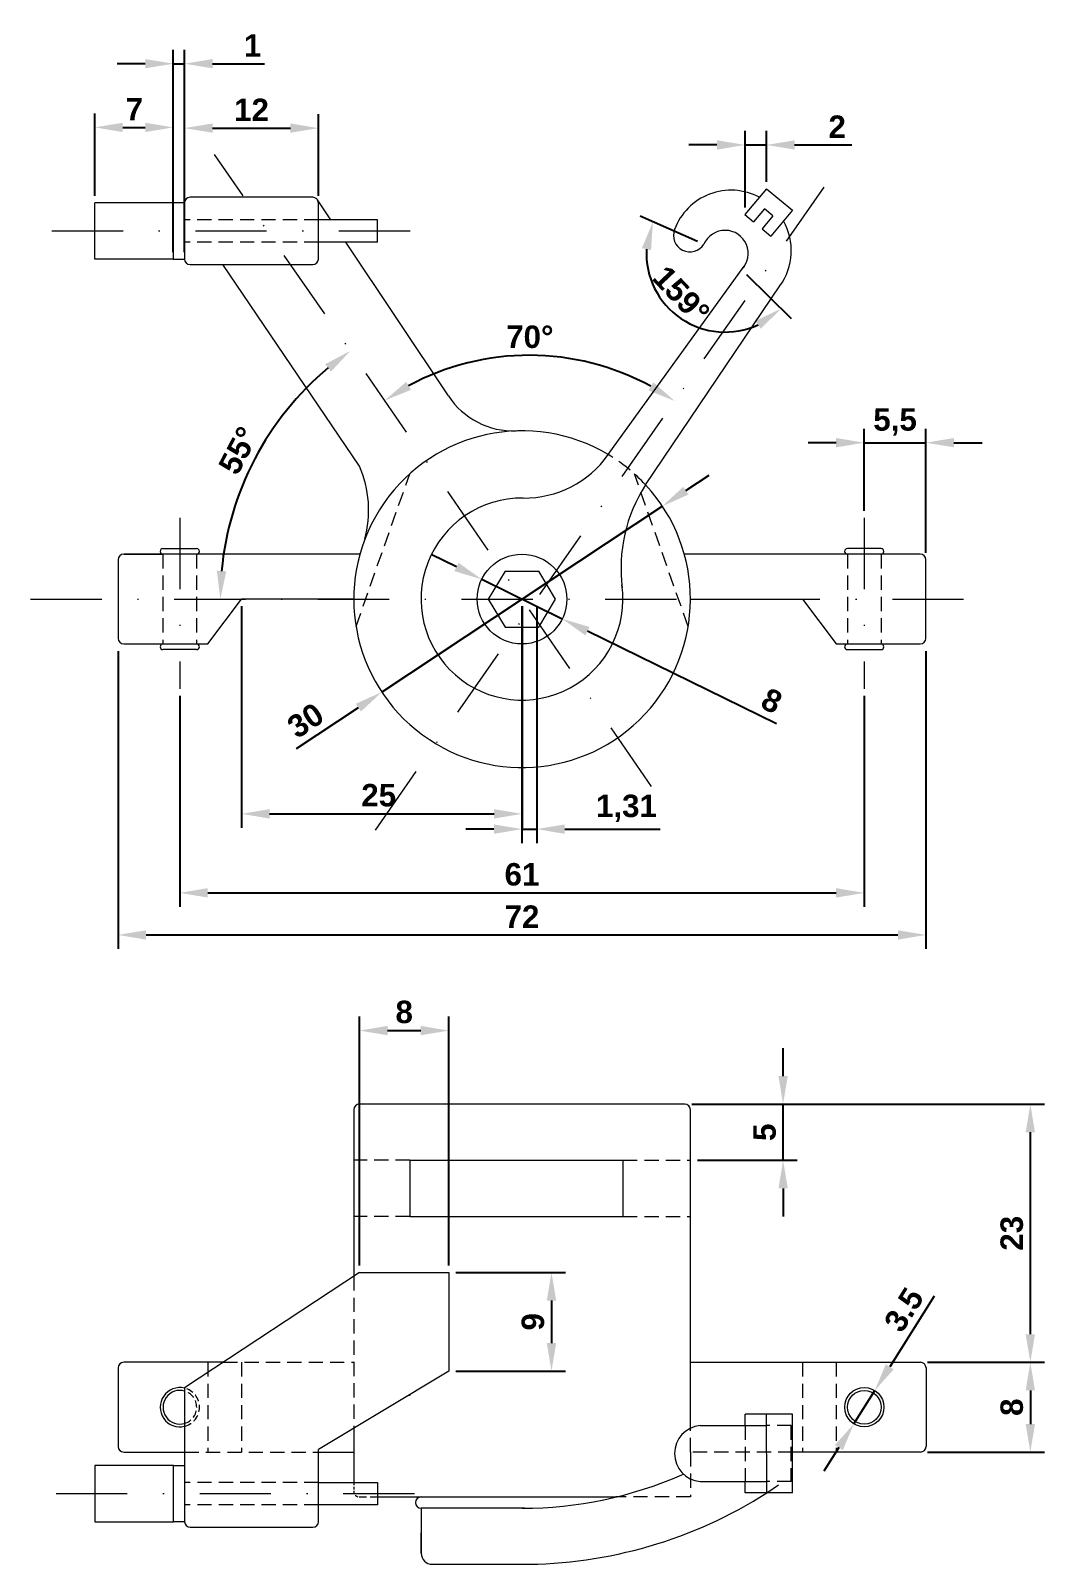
# Model space of a CAD drawing. Header units: millimetres. Extents: x 0 to 166, y 0 to 137.
# Drawn here: x 0 to 90.3, y 0 to 136.7 of the extents above; entities that cross this region are included whole.
import ezdxf

# ---------------------------------------------------------------- set-up
doc = ezdxf.new("R2010")
doc.units = ezdxf.units.MM
doc.linetypes.add('TRAZO_Y_PUNTO', pattern=[25.4, 12.7, -6.35, 0, -6.35])
doc.linetypes.add('TRAZOS', pattern=[19.05, 12.7, -6.35])
for name, color, linetype, lineweight in [('01_Contornos', 7, 'Continuous', 20), ('02_Ocultas', 4, 'TRAZOS', 20), ('03_Ejes', 1, 'TRAZO_Y_PUNTO', 18), ('04_Cotas', 3, 'Continuous', 18)]:
    doc.layers.add(name, color=color, linetype=linetype, lineweight=lineweight)
doc.styles.add('EstiloCota', font='arialbd.ttf', dxfattribs={"height": 2})
doc.dimstyles.new('CotasUNE', dxfattribs={"dimtxt": 2, "dimasz": 2.5, "dimexe": 1.25, "dimexo": 0.625, "dimtad": 1, "dimtxsty": 'EstiloCota', "dimcen": 2.5, "dimclrd": 256, "dimclrt": 256, "dimadec": 0, "dimazin": 0, "dimtfac": 1, "dimtmove": 0, "dimatfit": 3, "dimfxl": 1, "dimarcsym": 0})

# ---------------------------------------------------------------- blocks, each defined once
blk = doc.blocks.new('*D1')
at = {"layer": '04_Cotas', "lineweight": -2, "transparency": 16777216}
for p, q in [((58.39, 95.67), (60.47, 97.05)), ((56.31, 94.29), (31.29, 77.72)), ((23.7, 72.68), (29.21, 76.34))]:
    blk.add_line(p, q, dxfattribs=at)
at = {"layer": '04_Cotas', "lineweight": 20, "transparency": 16777216}
for points in [[(58.16, 96.01), (58.62, 95.32), (56.31, 94.29)], [(28.98, 76.68), (29.44, 75.99), (31.29, 77.72)]]:
    blk.add_solid(points, dxfattribs=at)
at = {"layer": 'Defpoints', "color": 0, "lineweight": 20, "transparency": 16777216}
for p in [(56.31, 94.29), (31.29, 77.72)]:
    blk.add_point(p, dxfattribs=at)
at = {"layer": '04_Cotas', "transparency": 16777216, "insert": (24.5, 75.19), "char_height": 2, "attachment_point": 5, "rotation": 33.5251, "style": 'EstiloCota'}
blk.add_mtext('30', dxfattribs=at)
blk = doc.blocks.new('*D2')
at = {"layer": '04_Cotas', "lineweight": -2, "transparency": 16777216}
for p, q in [((37.95, 88.87), (35.71, 89.97)), ((40.2, 87.77), (47.38, 84.25)), ((66.48, 74.9), (49.63, 83.15))]:
    blk.add_line(p, q, dxfattribs=at)
at = {"layer": '04_Cotas', "lineweight": 20, "transparency": 16777216}
for points in [[(38.14, 89.24), (37.77, 88.49), (40.2, 87.77)], [(49.81, 83.52), (49.44, 82.77), (47.38, 84.25)]]:
    blk.add_solid(points, dxfattribs=at)
at = {"layer": 'Defpoints', "color": 0, "lineweight": 20, "transparency": 16777216}
for p in [(40.2, 87.77), (47.38, 84.25)]:
    blk.add_point(p, dxfattribs=at)
at = {"layer": '04_Cotas', "transparency": 16777216, "insert": (66.05, 76.94), "char_height": 2, "attachment_point": 5, "rotation": 333.9035, "style": 'EstiloCota'}
blk.add_mtext('8', dxfattribs=at)
blk = doc.blocks.new('*D3')
at = {"layer": '04_Cotas', "color": 0, "lineweight": -2, "transparency": 16777216}
for p, q in [((13.71, 121.93), (13.71, 129.22)), ((25.65, 121.93), (25.65, 129.22))]:
    blk.add_line(p, q, dxfattribs=at)
at = {"layer": '04_Cotas', "lineweight": -2, "transparency": 16777216}
blk.add_line((16.21, 127.97), (23.15, 127.97), dxfattribs=at)
at = {"layer": '04_Cotas', "lineweight": 20, "transparency": 16777216}
for points in [[(16.21, 128.39), (16.21, 127.56), (13.71, 127.97)], [(23.15, 128.39), (23.15, 127.56), (25.65, 127.97)]]:
    blk.add_solid(points, dxfattribs=at)
at = {"layer": 'Defpoints', "color": 0, "lineweight": 20, "transparency": 16777216}
for p in [(25.65, 127.97), (13.71, 121.31), (25.65, 121.31)]:
    blk.add_point(p, dxfattribs=at)
at = {"layer": '04_Cotas', "transparency": 16777216, "insert": (19.68, 129.6), "char_height": 2, "attachment_point": 5, "style": 'EstiloCota'}
blk.add_mtext('12', dxfattribs=at)
blk = doc.blocks.new('*D4')
at = {"layer": '04_Cotas', "color": 0, "lineweight": -2, "transparency": 16777216}
for p, q in [((5.71, 121.93), (5.71, 129.29)), ((12.71, 121.93), (12.71, 129.29))]:
    blk.add_line(p, q, dxfattribs=at)
at = {"layer": '04_Cotas', "lineweight": -2, "transparency": 16777216}
blk.add_line((8.21, 128.04), (10.21, 128.04), dxfattribs=at)
at = {"layer": '04_Cotas', "lineweight": 20, "transparency": 16777216}
for points in [[(8.21, 128.45), (8.21, 127.62), (5.71, 128.04)], [(10.21, 128.45), (10.21, 127.62), (12.71, 128.04)]]:
    blk.add_solid(points, dxfattribs=at)
at = {"layer": 'Defpoints', "color": 0, "lineweight": 20, "transparency": 16777216}
for p in [(12.71, 128.04), (5.71, 121.31), (12.71, 121.31)]:
    blk.add_point(p, dxfattribs=at)
at = {"layer": '04_Cotas', "transparency": 16777216, "insert": (9.24, 129.66), "char_height": 2, "attachment_point": 5, "style": 'EstiloCota'}
blk.add_mtext('7', dxfattribs=at)
blk = doc.blocks.new('*D7')
at = {"layer": '04_Cotas', "color": 0, "lineweight": -2, "transparency": 16777216}
for p, q in [((59.43, 117.88), (54.32, 120.12)), ((63.8, 114.93), (67.78, 111.01))]:
    blk.add_line(p, q, dxfattribs=at)
at = {"layer": '04_Cotas', "lineweight": -2, "transparency": 16777216}
blk.add_arc((61.89, 116.81), 7.01, 176.9283, 294.9131, dxfattribs=at)
at = {"layer": '04_Cotas', "lineweight": 20, "transparency": 16777216}
for points in [[(54.48, 117.28), (55.29, 117.09), (55.46, 119.62)], [(64.6, 110.79), (65.08, 110.1), (66.89, 111.89)]]:
    blk.add_solid(points, dxfattribs=at)
at = {"layer": 'Defpoints', "color": 0, "lineweight": 20, "transparency": 16777216}
for p in [(60.01, 117.63), (61.89, 116.81), (63.35, 115.36), (60.96, 109.85)]:
    blk.add_point(p, dxfattribs=at)
at = {"layer": '04_Cotas', "transparency": 16777216, "insert": (57.99, 113.12), "char_height": 2, "attachment_point": 5, "rotation": 313.4298, "style": 'EstiloCota'}
blk.add_mtext('159°', dxfattribs=at)
blk = doc.blocks.new('*D8')
at = {"layer": '04_Cotas', "lineweight": -2, "transparency": 16777216}
for p, q in [((67.06, 43.5), (67.06, 46)), ((67.06, 36), (67.06, 41)), ((67.06, 33.5), (67.06, 31))]:
    blk.add_line(p, q, dxfattribs=at)
at = {"layer": '04_Cotas', "color": 0, "lineweight": -2, "transparency": 16777216}
for p, q in [((58.92, 41), (68.31, 41)), ((59.42, 36), (68.31, 36))]:
    blk.add_line(p, q, dxfattribs=at)
at = {"layer": '04_Cotas', "lineweight": 20, "transparency": 16777216}
for points in [[(66.65, 43.5), (67.48, 43.5), (67.06, 41)], [(66.65, 33.5), (67.48, 33.5), (67.06, 36)]]:
    blk.add_solid(points, dxfattribs=at)
at = {"layer": 'Defpoints', "color": 0, "lineweight": 20, "transparency": 16777216}
for p in [(58.3, 41), (67.06, 41), (58.8, 36)]:
    blk.add_point(p, dxfattribs=at)
at = {"layer": '04_Cotas', "transparency": 16777216, "insert": (65.42, 38.5), "char_height": 2, "attachment_point": 5, "rotation": 90, "style": 'EstiloCota'}
blk.add_mtext('5', dxfattribs=at)
blk = doc.blocks.new('*D9')
at = {"layer": '04_Cotas', "color": 0, "lineweight": -2, "transparency": 16777216}
for p, q in [((13.29, 77.38), (13.29, 58.58)), ((74.29, 77.38), (74.29, 58.58))]:
    blk.add_line(p, q, dxfattribs=at)
at = {"layer": '04_Cotas', "lineweight": -2, "transparency": 16777216}
blk.add_line((15.79, 59.83), (71.79, 59.83), dxfattribs=at)
at = {"layer": '04_Cotas', "lineweight": 20, "transparency": 16777216}
for points in [[(15.79, 60.25), (15.79, 59.41), (13.29, 59.83)], [(71.79, 60.25), (71.79, 59.41), (74.29, 59.83)]]:
    blk.add_solid(points, dxfattribs=at)
at = {"layer": 'Defpoints', "color": 0, "lineweight": 20, "transparency": 16777216}
for p in [(13.29, 78.01), (74.29, 78.01), (74.29, 59.83)]:
    blk.add_point(p, dxfattribs=at)
at = {"layer": '04_Cotas', "transparency": 16777216, "insert": (43.79, 61.47), "char_height": 2, "attachment_point": 5, "style": 'EstiloCota'}
blk.add_mtext('61', dxfattribs=at)
blk = doc.blocks.new('*D10')
at = {"layer": '04_Cotas', "color": 0, "lineweight": -2, "transparency": 16777216}
for p, q in [((7.79, 81.38), (7.79, 54.83)), ((79.79, 81.38), (79.79, 54.83))]:
    blk.add_line(p, q, dxfattribs=at)
at = {"layer": '04_Cotas', "lineweight": -2, "transparency": 16777216}
blk.add_line((10.29, 56.08), (77.29, 56.08), dxfattribs=at)
at = {"layer": '04_Cotas', "lineweight": 20, "transparency": 16777216}
for points in [[(10.29, 56.5), (10.29, 55.66), (7.79, 56.08)], [(77.29, 56.5), (77.29, 55.66), (79.79, 56.08)]]:
    blk.add_solid(points, dxfattribs=at)
at = {"layer": 'Defpoints', "color": 0, "lineweight": 20, "transparency": 16777216}
for p in [(7.79, 82.01), (79.79, 82.01), (79.79, 56.08)]:
    blk.add_point(p, dxfattribs=at)
at = {"layer": '04_Cotas', "transparency": 16777216, "insert": (43.79, 57.71), "char_height": 2, "attachment_point": 5, "style": 'EstiloCota'}
blk.add_mtext('72', dxfattribs=at)
blk = doc.blocks.new('*D17')
at = {"layer": '04_Cotas', "color": 0, "lineweight": -2, "transparency": 16777216}
for p, q in [((63.67, 120.9), (63.67, 127.72)), ((65.59, 123.2), (65.59, 127.72))]:
    blk.add_line(p, q, dxfattribs=at)
at = {"layer": '04_Cotas', "lineweight": -2, "transparency": 16777216}
for p, q in [((61.17, 126.47), (58.67, 126.47)), ((63.67, 126.47), (65.59, 126.47)), ((68.09, 126.47), (73.18, 126.47))]:
    blk.add_line(p, q, dxfattribs=at)
at = {"layer": '04_Cotas', "lineweight": 20, "transparency": 16777216}
for points in [[(61.17, 126.89), (61.17, 126.06), (63.67, 126.47)], [(68.09, 126.89), (68.09, 126.06), (65.59, 126.47)]]:
    blk.add_solid(points, dxfattribs=at)
at = {"layer": 'Defpoints', "color": 0, "lineweight": 20, "transparency": 16777216}
for p in [(65.59, 126.47), (65.59, 122.58), (63.67, 120.27)]:
    blk.add_point(p, dxfattribs=at)
at = {"layer": '04_Cotas', "transparency": 16777216, "insert": (71.88, 128.1), "char_height": 2, "attachment_point": 5, "style": 'EstiloCota'}
blk.add_mtext('2', dxfattribs=at)
blk = doc.blocks.new('*D18')
at = {"layer": '04_Cotas', "color": 0, "lineweight": -2, "transparency": 16777216}
for p, q in [((12.71, 116.93), (12.71, 134.96)), ((13.71, 116.93), (13.71, 134.96))]:
    blk.add_line(p, q, dxfattribs=at)
at = {"layer": '04_Cotas', "lineweight": -2, "transparency": 16777216}
for p, q in [((10.21, 133.71), (7.71, 133.71)), ((12.71, 133.71), (13.71, 133.71)), ((16.21, 133.71), (20.84, 133.71))]:
    blk.add_line(p, q, dxfattribs=at)
at = {"layer": '04_Cotas', "lineweight": 20, "transparency": 16777216}
for points in [[(10.21, 134.13), (10.21, 133.3), (12.71, 133.71)], [(16.21, 134.13), (16.21, 133.3), (13.71, 133.71)]]:
    blk.add_solid(points, dxfattribs=at)
at = {"layer": 'Defpoints', "color": 0, "lineweight": 20, "transparency": 16777216}
for p in [(13.71, 133.71), (12.71, 116.31), (13.71, 116.31)]:
    blk.add_point(p, dxfattribs=at)
at = {"layer": '04_Cotas', "transparency": 16777216, "insert": (19.78, 135.34), "char_height": 2, "attachment_point": 5, "style": 'EstiloCota'}
blk.add_mtext('1', dxfattribs=at)
blk = doc.blocks.new('*D19')
at = {"layer": '04_Cotas', "color": 0, "lineweight": -2, "transparency": 16777216}
for p, q in [((37.88, 26), (47.67, 26)), ((37.88, 17.22), (47.67, 17.22))]:
    blk.add_line(p, q, dxfattribs=at)
at = {"layer": '04_Cotas', "lineweight": -2, "transparency": 16777216}
blk.add_line((46.42, 23.5), (46.42, 19.72), dxfattribs=at)
at = {"layer": '04_Cotas', "lineweight": 20, "transparency": 16777216}
for points in [[(46, 23.5), (46.84, 23.5), (46.42, 26)], [(46, 19.72), (46.84, 19.72), (46.42, 17.22)]]:
    blk.add_solid(points, dxfattribs=at)
at = {"layer": 'Defpoints', "color": 0, "lineweight": 20, "transparency": 16777216}
for p in [(37.26, 26), (37.26, 17.22), (46.42, 17.22)]:
    blk.add_point(p, dxfattribs=at)
at = {"layer": '04_Cotas', "transparency": 16777216, "insert": (44.77, 21.61), "char_height": 2, "attachment_point": 5, "rotation": 90, "style": 'EstiloCota'}
blk.add_mtext('9', dxfattribs=at)
blk = doc.blocks.new('*D20')
at = {"layer": '04_Cotas', "color": 0, "lineweight": -2, "transparency": 16777216}
for p, q in [((29.31, 26.63), (29.31, 48.81)), ((37.26, 26.63), (37.26, 48.81))]:
    blk.add_line(p, q, dxfattribs=at)
at = {"layer": '04_Cotas', "lineweight": -2, "transparency": 16777216}
blk.add_line((31.81, 47.56), (34.76, 47.56), dxfattribs=at)
at = {"layer": '04_Cotas', "lineweight": 20, "transparency": 16777216}
for points in [[(31.81, 47.98), (31.81, 47.14), (29.31, 47.56)], [(34.76, 47.98), (34.76, 47.14), (37.26, 47.56)]]:
    blk.add_solid(points, dxfattribs=at)
at = {"layer": 'Defpoints', "color": 0, "lineweight": 20, "transparency": 16777216}
for p in [(37.26, 47.56), (29.31, 26), (37.26, 26)]:
    blk.add_point(p, dxfattribs=at)
at = {"layer": '04_Cotas', "transparency": 16777216, "insert": (33.29, 49.21), "char_height": 2, "attachment_point": 5, "style": 'EstiloCota'}
blk.add_mtext('8', dxfattribs=at)
blk = doc.blocks.new('*D22')
at = {"layer": '04_Cotas', "color": 0, "lineweight": -2, "transparency": 16777216}
for p, q in [((18.79, 85.38), (18.79, 65.62)), ((43.8, 85.37), (43.8, 65.62))]:
    blk.add_line(p, q, dxfattribs=at)
at = {"layer": '04_Cotas', "lineweight": -2, "transparency": 16777216}
blk.add_line((21.29, 66.87), (41.3, 66.87), dxfattribs=at)
at = {"layer": '04_Cotas', "lineweight": 20, "transparency": 16777216}
for points in [[(21.29, 67.29), (21.29, 66.45), (18.79, 66.87)], [(41.3, 67.29), (41.3, 66.45), (43.8, 66.87)]]:
    blk.add_solid(points, dxfattribs=at)
at = {"layer": 'Defpoints', "color": 0, "lineweight": 20, "transparency": 16777216}
for p in [(18.79, 86.01), (43.8, 86), (43.8, 66.87)]:
    blk.add_point(p, dxfattribs=at)
at = {"layer": '04_Cotas', "transparency": 16777216, "insert": (31.02, 68.52), "char_height": 2, "width": 6.4679, "attachment_point": 5, "style": 'EstiloCota'}
blk.add_mtext('25', dxfattribs=at)
blk = doc.blocks.new('*D23')
at = {"layer": '04_Cotas', "color": 0, "lineweight": -2, "transparency": 16777216}
for p, q in [((79.92, 18), (90.35, 18)), ((79.92, 10), (90.35, 10))]:
    blk.add_line(p, q, dxfattribs=at)
at = {"layer": '04_Cotas', "lineweight": -2, "transparency": 16777216}
blk.add_line((89.1, 15.5), (89.1, 12.5), dxfattribs=at)
at = {"layer": '04_Cotas', "lineweight": 20, "transparency": 16777216}
for points in [[(88.68, 15.5), (89.51, 15.5), (89.1, 18)], [(88.68, 12.5), (89.51, 12.5), (89.1, 10)]]:
    blk.add_solid(points, dxfattribs=at)
at = {"layer": 'Defpoints', "color": 0, "lineweight": 20, "transparency": 16777216}
for p in [(79.3, 18), (79.3, 10), (89.1, 10)]:
    blk.add_point(p, dxfattribs=at)
at = {"layer": '04_Cotas', "transparency": 16777216, "insert": (87.45, 14), "char_height": 2, "attachment_point": 5, "rotation": 90, "style": 'EstiloCota'}
blk.add_mtext('8', dxfattribs=at)
blk = doc.blocks.new('*D24')
at = {"layer": '04_Cotas', "color": 0, "lineweight": -2, "ltscale": 0.05, "transparency": 16777216}
for p, q in [((43.79, 85.38), (43.79, 64.26)), ((45.1, 85.38), (45.1, 64.26))]:
    blk.add_line(p, q, dxfattribs=at)
at = {"layer": '04_Cotas', "lineweight": -2, "ltscale": 0.05, "transparency": 16777216}
for p, q in [((41.29, 65.51), (38.79, 65.51)), ((43.79, 65.51), (45.1, 65.51)), ((47.6, 65.51), (56.11, 65.51))]:
    blk.add_line(p, q, dxfattribs=at)
at = {"layer": '04_Cotas', "lineweight": 20, "ltscale": 0.05, "transparency": 16777216}
for points in [[(41.29, 65.93), (41.29, 65.09), (43.79, 65.51)], [(47.6, 65.93), (47.6, 65.09), (45.1, 65.51)]]:
    blk.add_solid(points, dxfattribs=at)
at = {"layer": 'Defpoints', "color": 0, "lineweight": 20, "ltscale": 0.05, "transparency": 16777216}
for p in [(43.79, 86.01), (45.1, 86.01), (45.1, 65.51)]:
    blk.add_point(p, dxfattribs=at)
at = {"layer": '04_Cotas', "lineweight": 20, "ltscale": 0.05, "transparency": 16777216, "insert": (53.1, 67.36), "char_height": 2, "attachment_point": 5, "style": 'EstiloCota'}
blk.add_mtext('1,31', dxfattribs=at)
blk = doc.blocks.new('*D25')
at = {"layer": '04_Cotas', "lineweight": -2, "ltscale": 0.05, "transparency": 16777216}
blk.add_arc((43.79, 86.01), 26.89, 130.0012, 174.6707, dxfattribs=at)
at = {"layer": '04_Cotas', "lineweight": 20, "ltscale": 0.05, "transparency": 16777216}
for points in [[(26.25, 106.94), (26.76, 106.27), (28.49, 108.12)], [(17.44, 88.49), (16.6, 88.53), (16.9, 86.01)]]:
    blk.add_solid(points, dxfattribs=at)
at = {"layer": 'Defpoints', "color": 0, "lineweight": 20, "ltscale": 0.05, "transparency": 16777216}
for p in [(16.38, 125.63), (22.28, 102.15), (0, 86.01), (83.25, 86.01), (55.34, 69.3)]:
    blk.add_point(p, dxfattribs=at)
at = {"layer": '04_Cotas', "lineweight": 20, "ltscale": 0.05, "transparency": 16777216, "insert": (18.52, 99.25), "char_height": 2, "attachment_point": 5, "rotation": 62.3359, "style": 'EstiloCota'}
blk.add_mtext('55°', dxfattribs=at)
blk = doc.blocks.new('*D26')
at = {"layer": '04_Cotas', "lineweight": -2, "ltscale": 0.05, "transparency": 16777216}
blk.add_arc((44.44, 85.07), 22.66, 61.4092, 118.3468, dxfattribs=at)
at = {"layer": '04_Cotas', "lineweight": 20, "ltscale": 0.05, "transparency": 16777216}
for points in [[(33.9, 104.65), (33.47, 105.36), (31.55, 103.7)], [(55.5, 105.32), (55.06, 104.61), (57.41, 103.65)]]:
    blk.add_solid(points, dxfattribs=at)
at = {"layer": 'Defpoints', "color": 0, "lineweight": 20, "ltscale": 0.05, "transparency": 16777216}
for p in [(16.38, 125.63), (70.73, 122.72), (49.04, 107.25), (55.34, 69.3), (30.73, 65.43)]:
    blk.add_point(p, dxfattribs=at)
at = {"layer": '04_Cotas', "lineweight": 20, "ltscale": 0.05, "transparency": 16777216, "insert": (44.49, 109.37), "char_height": 2, "attachment_point": 5, "rotation": 359.878, "style": 'EstiloCota'}
blk.add_mtext('70°', dxfattribs=at)
blk = doc.blocks.new('*D63')
at = {"layer": '04_Cotas', "lineweight": -2, "ltscale": 0.05, "transparency": 16777216}
for p, q in [((80.54, 23.89), (76.57, 17.59)), ((73.37, 12.52), (75.23, 15.48)), ((72.03, 10.41), (70.7, 8.29))]:
    blk.add_line(p, q, dxfattribs=at)
at = {"layer": '04_Cotas', "lineweight": 20, "ltscale": 0.05, "transparency": 16777216}
for points in [[(76.21, 17.82), (76.92, 17.37), (75.23, 15.48)], [(71.68, 10.63), (72.39, 10.18), (73.37, 12.52)]]:
    blk.add_solid(points, dxfattribs=at)
at = {"layer": 'Defpoints', "color": 0, "lineweight": 20, "ltscale": 0.05, "transparency": 16777216}
for p in [(75.23, 15.48), (73.37, 12.52)]:
    blk.add_point(p, dxfattribs=at)
at = {"layer": '04_Cotas', "lineweight": 20, "ltscale": 0.05, "transparency": 16777216, "insert": (77.83, 22.68), "char_height": 2, "attachment_point": 5, "rotation": 57.7631, "style": 'EstiloCota'}
blk.add_mtext('3.5', dxfattribs=at)
blk = doc.blocks.new('*D64')
at = {"layer": '04_Cotas', "color": 0, "lineweight": -2, "ltscale": 0.05, "transparency": 16777216}
for p, q in [((58.92, 41), (90.35, 41)), ((79.92, 18), (90.35, 18))]:
    blk.add_line(p, q, dxfattribs=at)
at = {"layer": '04_Cotas', "lineweight": -2, "ltscale": 0.05, "transparency": 16777216}
blk.add_line((89.1, 20.5), (89.1, 38.5), dxfattribs=at)
at = {"layer": '04_Cotas', "lineweight": 20, "ltscale": 0.05, "transparency": 16777216}
for points in [[(88.68, 38.5), (89.51, 38.5), (89.1, 41)], [(88.68, 20.5), (89.51, 20.5), (89.1, 18)]]:
    blk.add_solid(points, dxfattribs=at)
at = {"layer": 'Defpoints', "color": 0, "lineweight": 20, "ltscale": 0.05, "transparency": 16777216}
for p in [(58.3, 41), (89.1, 41), (79.3, 18)]:
    blk.add_point(p, dxfattribs=at)
at = {"layer": '04_Cotas', "lineweight": 20, "ltscale": 0.05, "transparency": 16777216, "insert": (87.45, 29.5), "char_height": 2, "attachment_point": 5, "rotation": 90, "style": 'EstiloCota'}
blk.add_mtext('23', dxfattribs=at)
blk = doc.blocks.new('*D68')
at = {"layer": '04_Cotas', "color": 0, "lineweight": -2, "ltscale": 0.05, "transparency": 16777216}
for p, q in [((74.29, 93.87), (74.29, 101.19)), ((79.79, 90.13), (79.79, 101.19))]:
    blk.add_line(p, q, dxfattribs=at)
at = {"layer": '04_Cotas', "lineweight": -2, "ltscale": 0.05, "transparency": 16777216}
for p, q in [((71.79, 99.94), (69.29, 99.94)), ((74.29, 99.94), (79.79, 99.94)), ((82.29, 99.94), (84.79, 99.94))]:
    blk.add_line(p, q, dxfattribs=at)
at = {"layer": '04_Cotas', "lineweight": 20, "ltscale": 0.05, "transparency": 16777216}
for points in [[(71.79, 100.36), (71.79, 99.53), (74.29, 99.94)], [(82.29, 100.36), (82.29, 99.53), (79.79, 99.94)]]:
    blk.add_solid(points, dxfattribs=at)
at = {"layer": 'Defpoints', "color": 0, "lineweight": 20, "ltscale": 0.05, "transparency": 16777216}
for p in [(79.79, 99.94), (74.29, 93.25), (79.79, 89.51)]:
    blk.add_point(p, dxfattribs=at)
at = {"layer": '04_Cotas', "lineweight": 20, "ltscale": 0.05, "transparency": 16777216, "insert": (77.04, 101.79), "char_height": 2, "attachment_point": 5, "style": 'EstiloCota'}
blk.add_mtext('5,5', dxfattribs=at)

msp = doc.modelspace()

# ---------------------------------------------------------------- linework, layer by layer
at = {"layer": '01_Contornos'}
for p, q in [((25.145, 121.809), (14.212, 121.809)), ((65.586, 122.577), (63.665, 120.273)), ((65.586, 122.577), (67.891, 120.656)), ((13.712, 121.309), (5.712, 121.309)), ((5.712, 116.309), (5.712, 121.309)), ((12.712, 121.309), (12.712, 116.309)), ((13.712, 121.309), (13.712, 116.309)), ((26.75, 119.809), (25.561, 121.587)), ((25.645, 116.309), (25.645, 121.309)), ((63.665, 120.273), (64.434, 119.632)), ((65.394, 120.784), (64.434, 119.632)), ((66.162, 120.144), (65.394, 120.784)), ((67.891, 120.656), (65.97, 118.352)), ((30.908, 119.809), (25.645, 119.809)), ((30.908, 117.809), (30.908, 119.809)), ((57.836, 119.87), (57.833, 119.872)), ((66.162, 120.144), (65.202, 118.992)), ((65.202, 118.992), (65.97, 118.352)), ((30.908, 117.809), (25.645, 117.809)), ((37.247, 104.108), (28.087, 117.809)), ((12.712, 116.309), (5.712, 116.309)), ((12.712, 116.309), (13.712, 116.309)), ((14.212, 115.809), (25.145, 115.809)), ((29.305, 97.864), (17.123, 115.809)), ((51.482, 98.885), (63.601, 115.669)), ((54.812, 96.186), (66.779, 113.928)), ((11.79, 90.508), (14.79, 90.508)), ((75.79, 90.508), (72.79, 90.508)), ((7.79, 89.508), (7.79, 82.508)), ((29.333, 90.008), (8.29, 90.008)), ((8.29, 90.008), (11.79, 90.008)), ((79.29, 90.008), (58.247, 90.008)), ((79.79, 82.508), (79.79, 89.508)), ((42.29, 88.508), (40.79, 86.008)), ((42.29, 88.508), (45.29, 88.508)), ((46.79, 86.008), (45.29, 88.508)), ((15.79, 82.008), (18.79, 86.008)), ((28.79, 86.008), (18.79, 86.008)), ((40.79, 86.008), (42.29, 83.508)), ((45.29, 83.508), (46.79, 86.008)), ((58.79, 86.008), (68.79, 86.008)), ((68.79, 86.008), (71.79, 82.008)), ((42.29, 83.508), (45.29, 83.508)), ((8.29, 82.008), (15.79, 82.008)), ((71.79, 82.008), (79.29, 82.008)), ((14.79, 81.508), (11.79, 81.508)), ((72.79, 81.508), (75.79, 81.508)), ((58.3, 41), (29.3, 41)), ((28.8, 40.5), (28.8, 25.662)), ((58.8, 12.123), (58.8, 40.5)), ((29.314, 26), (13.722, 15.737)), ((29.314, 26), (37.256, 26)), ((37.256, 26), (37.256, 17.215)), ((17.16, 18), (8.3, 18)), ((58.8, 18), (79.3, 18)), ((7.8, 17.5), (7.8, 10.5)), ((37.256, 17.215), (25.655, 10.241)), ((79.8, 17.5), (79.8, 10.5)), ((13.722, 15.737), (13.722, 3.8)), ((59.68, 12.368), (63.68, 12.368)), ((67.9, 6.368), (67.9, 13.368)), ((28.8, 12.131), (28.8, 7.3)), ((8.3, 10), (13.722, 10)), ((25.655, 3.8), (25.655, 10.241)), ((79.3, 10), (67.9, 10)), ((59.68, 7.368), (63.68, 7.368)), ((30.918, 6), (52.167, 6)), ((44.019, 5), (34.8, 5)), ((34.8, 5), (34.8, 1)), ((14.222, 3.3), (25.155, 3.3)), ((34.8, 1), (34.8, 2.8)), ((35.8, 0), (43.844, 0))]:
    msp.add_line(p, q, dxfattribs=at)
at = {"layer": '01_Contornos', "lineweight": 20, "ltscale": 0.05}
for p, q in [((33.8, 36), (33.8, 31)), ((33.8, 36), (52.8, 36)), ((52.8, 31), (52.8, 36)), ((33.8, 31), (52.8, 31)), ((33.8, 15), (33.8, 15.137)), ((63.675, 12.368), (65.596, 12.368)), ((65.596, 13.368), (63.68, 13.368)), ((63.68, 12.368), (63.68, 13.368)), ((67.9, 13.368), (65.596, 13.368)), ((65.601, 6.368), (65.596, 13.368)), ((25.655, 10), (28.8, 10)), ((12.722, 8.8), (5.722, 8.8)), ((5.722, 8.8), (5.722, 3.8)), ((12.722, 3.8), (12.722, 8.8)), ((12.722, 8.8), (13.722, 8.8)), ((25.655, 7.3), (30.918, 7.3)), ((30.918, 7.3), (30.918, 5.3)), ((58.04, 7.981), (58.179, 8.043)), ((63.675, 6.368), (63.675, 7.368)), ((63.68, 7.368), (65.596, 7.368)), ((65.596, 6.368), (63.675, 6.368)), ((67.9, 6.368), (65.596, 6.368)), ((30.918, 5.3), (25.655, 5.3)), ((5.722, 3.8), (12.722, 3.8)), ((13.722, 3.8), (12.722, 3.8))]:
    msp.add_line(p, q, dxfattribs=at)
at = {"layer": '01_Contornos'}
msp.add_circle((43.79, 86.008), 4, dxfattribs=at)
at = {"layer": '01_Contornos', "lineweight": 20, "ltscale": 0.05}
for radius in [1.75, 1.5]:
    msp.add_circle((74.3, 14), radius, dxfattribs=at)
at = {"layer": '01_Contornos'}
for centre, radius, start, end in [((14.212, 121.309), 0.5, 90, 180), ((25.145, 121.309), 0.5, 0, 90), ((62.419, 117.068), 5.372, 61.94522, 159.6493), ((58.764, 118.423), 1.474, 159.6493, 327.41735), ((62.451, 117.056), 5.341, 324.14174, 29.64429), ((61.889, 116.807), 2.056, 315.4429, 156.39844), ((14.212, 116.309), 0.5, 180, 270), ((25.145, 116.309), 0.5, 270, 0), ((43.023, 107.894), 6.907, 213.24189, 272.03166), ((43.8, 86.001), 15.001, 59.19608, 42.76641), ((44, 104.164), 9.156, 269.3068, 324.79678), ((20.21, 93.92), 9.913, 344.87165, 23.4421), ((66.181, 88.788), 13.564, 146.94773, 187.50306), ((43.79, 86.008), 9, 89.30626, 8.09368), ((11.79, 90.258), 0.25, 90, 270), ((14.79, 90.258), 0.25, 270, 90), ((72.79, 90.258), 0.25, 90, 270), ((75.79, 90.258), 0.25, 270, 90), ((19.763, 93.966), 10.356, 337.53364, 338.05842), ((11.79, 81.758), 0.25, 90, 270), ((14.79, 81.758), 0.25, 270, 90), ((72.79, 81.758), 0.25, 90, 270), ((75.79, 81.758), 0.25, 270, 90), ((59.902, 9.868), 2.51, 95.06684, 264.93316), ((43.8, 40.5), 35.5, 270, 293.6492), ((43.8, 40.5), 40.5, 269.9383, 302.5678), ((35.8, 1), 1, 180, 270)]:
    msp.add_arc(centre, radius, start, end, dxfattribs=at)
at = {"layer": '01_Contornos', "lineweight": 20, "ltscale": 0.05}
for centre, radius, start, end in [((8.29, 89.508), 0.5, 90, 180), ((79.29, 89.508), 0.5, 0, 90), ((8.29, 82.508), 0.5, 180, 270), ((79.29, 82.508), 0.5, 270, 0), ((29.3, 40.5), 0.5, 90, 180), ((58.3, 40.5), 0.5, 0, 90), ((8.3, 17.5), 0.5, 90, 180), ((79.3, 17.5), 0.5, 360, 90), ((13.3, 14), 1.75, 76.056, 283.944), ((13.3, 14), 1.5, 73.67201, 286.32799), ((8.3, 10.5), 0.5, 180, 270), ((79.3, 10.5), 0.5, 270, 0), ((34.8, 5.5), 0.5, 90, 270), ((14.222, 3.8), 0.5, 180, 270), ((25.155, 3.8), 0.5, 270, 0)]:
    msp.add_arc(centre, radius, start, end, dxfattribs=at)
at = {"layer": '02_Ocultas', "lineweight": 20, "ltscale": 0.1}
for p, q in [((25.645, 119.809), (13.712, 119.809)), ((25.645, 117.809), (13.712, 117.809)), ((28.998, 83.569), (33.79, 97.173)), ((58.602, 83.569), (53.806, 97.173)), ((11.79, 90.008), (11.79, 82.008)), ((14.79, 90.008), (14.79, 82.008)), ((72.79, 90.008), (72.79, 82.008)), ((75.79, 90.008), (75.79, 82.008)), ((33.8, 36), (28.8, 36)), ((52.8, 36), (58.8, 36)), ((33.8, 31), (28.8, 31)), ((52.8, 31), (58.8, 31)), ((28.8, 25.662), (28.8, 12.131)), ((15.79, 18), (15.79, 10)), ((17.16, 18), (28.8, 18)), ((18.79, 18), (18.79, 10)), ((68.79, 18), (68.79, 10)), ((71.79, 18), (71.79, 10)), ((63.675, 12.368), (63.68, 7.368)), ((67.793, 12.367), (65.597, 12.367)), ((58.8, 10), (58.8, 12.123)), ((13.722, 10), (25.655, 10)), ((67.9, 10), (58.8, 10)), ((58.8, 10), (58.8, 6)), ((25.655, 7.3), (13.722, 7.3)), ((67.793, 7.368), (65.596, 7.368)), ((52.144, 5.995), (52.144, 6)), ((58.8, 6), (52.167, 6)), ((25.655, 5.3), (13.722, 5.3))]:
    msp.add_line(p, q, dxfattribs=at)
at = {"layer": '02_Ocultas', "lineweight": 25, "ltscale": 0.1}
msp.add_line((67.793, 12.368), (67.793, 7.368), dxfattribs=at)
at = {"layer": '02_Ocultas', "lineweight": 20, "ltscale": 0.02}
msp.add_line((28.8, 7.3), (28.8, 6.5), dxfattribs=at)
at = {"layer": '02_Ocultas', "lineweight": 15, "ltscale": 0.1}
msp.add_line((65.601, 6.368), (67.093, 7.368), dxfattribs=at)
at = {"layer": '02_Ocultas', "lineweight": 20, "ltscale": 0.05}
msp.add_line((29.3, 6), (30.918, 6), dxfattribs=at)
at = {"layer": '02_Ocultas', "lineweight": 20, "ltscale": 0.1}
msp.add_arc((43.79, 86.008), 14.999, 42.71596, 59.14894, dxfattribs=at)
at = {"layer": '02_Ocultas', "lineweight": 20, "ltscale": 0.05}
for centre, radius, start, end in [((43.79, 86.008), 14.999, 350.639, 350.72624), ((13.3, 14), 1.75, 283.944, 76.056), ((13.3, 14), 1.5, 286.32799, 73.67201)]:
    msp.add_arc(centre, radius, start, end, dxfattribs=at)
at = {"layer": '02_Ocultas', "lineweight": 20, "ltscale": 0.02}
msp.add_arc((29.3, 6.5), 0.5, 180, 270, dxfattribs=at)
at = {"layer": '03_Ejes', "lineweight": 20, "ltscale": 0.5}
for p, q in [((55.345, 69.304), (16.384, 125.63)), ((30.734, 65.431), (70.725, 122.723))]:
    msp.add_line(p, q, dxfattribs=at)
at = {"layer": '03_Ejes', "ltscale": 0.5}
for p, q in [((1.88, 118.809), (34.56, 118.809)), ((13.29, 93.248), (13.29, 78.005)), ((74.29, 93.248), (74.29, 78.005)), ((0, 86.008), (83.246, 86.008)), ((2.264, 6.3), (34.8, 6.3))]:
    msp.add_line(p, q, dxfattribs=at)

# ---------------------------------------------------------------- dimensions: what is measured, and where the dimension line sits
at = {"layer": '04_Cotas'}
dim = msp.add_linear_dim(base=(13.712, 133.714), p1=(12.712, 116.309), p2=(13.712, 116.309), dimstyle='CotasUNE', dxfattribs=at)
dim.commit()
dim.dimension.update_dxf_attribs({"geometry": '*D18', "text_midpoint": (19.776, 135.343)})
for base, p1, p2, picture, middle in [((12.712, 128.036), (5.712, 121.309), (12.712, 121.309), '*D4', (9.241, 128.036)), ((79.79, 56.079), (7.79, 82.008), (79.79, 82.008), '*D10', (43.79, 56.079)), ((74.29, 59.829), (13.29, 78.005), (74.29, 78.005), '*D9', (43.79, 59.829))]:
    dim = msp.add_linear_dim(base=base, p1=p1, p2=p2, dimstyle='CotasUNE', dxfattribs=at)
    dim.commit()
    dim.dimension.update_dxf_attribs({"geometry": picture, "text_midpoint": middle, "dimtype": 160})
for base, p1, p2, text, picture, middle in [((25.645, 127.972), (13.712, 121.309), (25.645, 121.309), '12', '*D3', (19.679, 129.602)), ((65.586, 126.473), (63.665, 120.273), (65.586, 122.577), '2', '*D17', (71.883, 128.102)), ((37.256, 47.56), (29.314, 26), (37.256, 26), '8', '*D20', (33.285, 49.207))]:
    dim = msp.add_linear_dim(base=base, p1=p1, p2=p2, text=text, dimstyle='CotasUNE', dxfattribs=at)
    dim.commit()
    dim.dimension.update_dxf_attribs({"geometry": picture, "text_midpoint": middle})
at = {"layer": '04_Cotas', "lineweight": 20, "ltscale": 0.05}
for base, line1, line2, picture, middle in [((22.285, 102.147), ((55.345, 69.304), (16.384, 125.63)), ((0, 86.008), (83.246, 86.008)), '*D25', (18.522, 99.254)), ((49.044, 107.253), ((30.734, 65.431), (70.725, 122.723)), ((55.345, 69.304), (16.384, 125.63)), '*D26', (44.493, 109.371))]:
    dim = msp.add_angular_dim_2l(base=base, line1=line1, line2=line2, dimstyle='CotasUNE', dxfattribs=at)
    dim.commit()
    dim.dimension.update_dxf_attribs({"geometry": picture, "text_midpoint": middle})
at = {"layer": '04_Cotas'}
dim = msp.add_angular_dim_3p(base=(60.965, 109.853), center=(61.889, 116.807), p1=(63.354, 115.365), p2=(60.006, 117.63), dimstyle='CotasUNE', dxfattribs=at)
dim.commit()
dim.dimension.update_dxf_attribs({"geometry": '*D7', "text_midpoint": (56.795, 111.985), "dimtype": 165})
at = {"layer": '04_Cotas', "lineweight": 20, "ltscale": 0.05}
for base, p1, p2, picture, middle in [((79.79, 99.943), (74.29, 93.248), (79.79, 89.508), '*D68', (77.04, 101.791)), ((45.098, 65.511), (43.79, 86.008), (45.098, 86.008), '*D24', (53.104, 67.363))]:
    dim = msp.add_linear_dim(base=base, p1=p1, p2=p2, dimstyle='CotasUNE', dxfattribs=at)
    dim.commit()
    dim.dimension.update_dxf_attribs({"geometry": picture, "text_midpoint": middle})
at = {"layer": '04_Cotas'}
dim = msp.add_diameter_dim_2p(p1=(56.305, 94.286), p2=(31.295, 77.716), text='30', dimstyle='CotasUNE', dxfattribs=at)
dim.commit()
dim.dimension.update_dxf_attribs({"geometry": '*D1', "text_midpoint": (24.502, 75.19)})
dim = msp.add_diameter_dim_2p(p1=(40.198, 87.768), p2=(47.382, 84.249), text='8', dimstyle='CotasUNE', dxfattribs=at)
dim.commit()
dim.dimension.update_dxf_attribs({"geometry": '*D2', "text_midpoint": (65.324, 75.461), "dimtype": 163})
dim = msp.add_linear_dim(base=(43.797, 66.87), p1=(18.79, 86.008), p2=(43.797, 85.999), text='25', dimstyle='CotasUNE', dxfattribs=at)
dim.commit()
dim.dimension.update_dxf_attribs({"geometry": '*D22', "text_midpoint": (31.02, 66.87), "dimtype": 160})
dim = msp.add_linear_dim(base=(67.063, 41), p1=(58.8, 36), p2=(58.3, 41), angle=90, dimstyle='CotasUNE', dxfattribs=at)
dim.commit()
dim.dimension.update_dxf_attribs({"geometry": '*D8', "text_midpoint": (67.063, 38.5), "dimtype": 160})
at = {"layer": '04_Cotas', "lineweight": 20, "ltscale": 0.05}
dim = msp.add_linear_dim(base=(89.095, 41), p1=(79.3, 18), p2=(58.3, 41), angle=90, dimstyle='CotasUNE', dxfattribs=at)
dim.commit()
dim.dimension.update_dxf_attribs({"geometry": '*D64', "text_midpoint": (87.449, 29.5)})
at = {"layer": '04_Cotas'}
dim = msp.add_linear_dim(base=(46.419, 17.215), p1=(37.256, 26), p2=(37.256, 17.215), angle=90, text='9', dimstyle='CotasUNE', dxfattribs=at)
dim.commit()
dim.dimension.update_dxf_attribs({"geometry": '*D19', "text_midpoint": (44.772, 21.608)})
at = {"layer": '04_Cotas', "lineweight": 20, "ltscale": 0.05}
dim = msp.add_diameter_dim_2p(p1=(73.366, 12.52), p2=(75.233, 15.48), text='3.5', dimstyle='CotasUNE', dxfattribs=at)
dim.commit()
dim.dimension.update_dxf_attribs({"geometry": '*D63', "text_midpoint": (77.827, 22.679)})
at = {"layer": '04_Cotas'}
dim = msp.add_linear_dim(base=(89.095, 10), p1=(79.3, 18), p2=(79.3, 10), angle=90, dimstyle='CotasUNE', dxfattribs=at)
dim.commit()
dim.dimension.update_dxf_attribs({"geometry": '*D23', "text_midpoint": (87.448, 14)})

doc.saveas('drawing.dxf')
